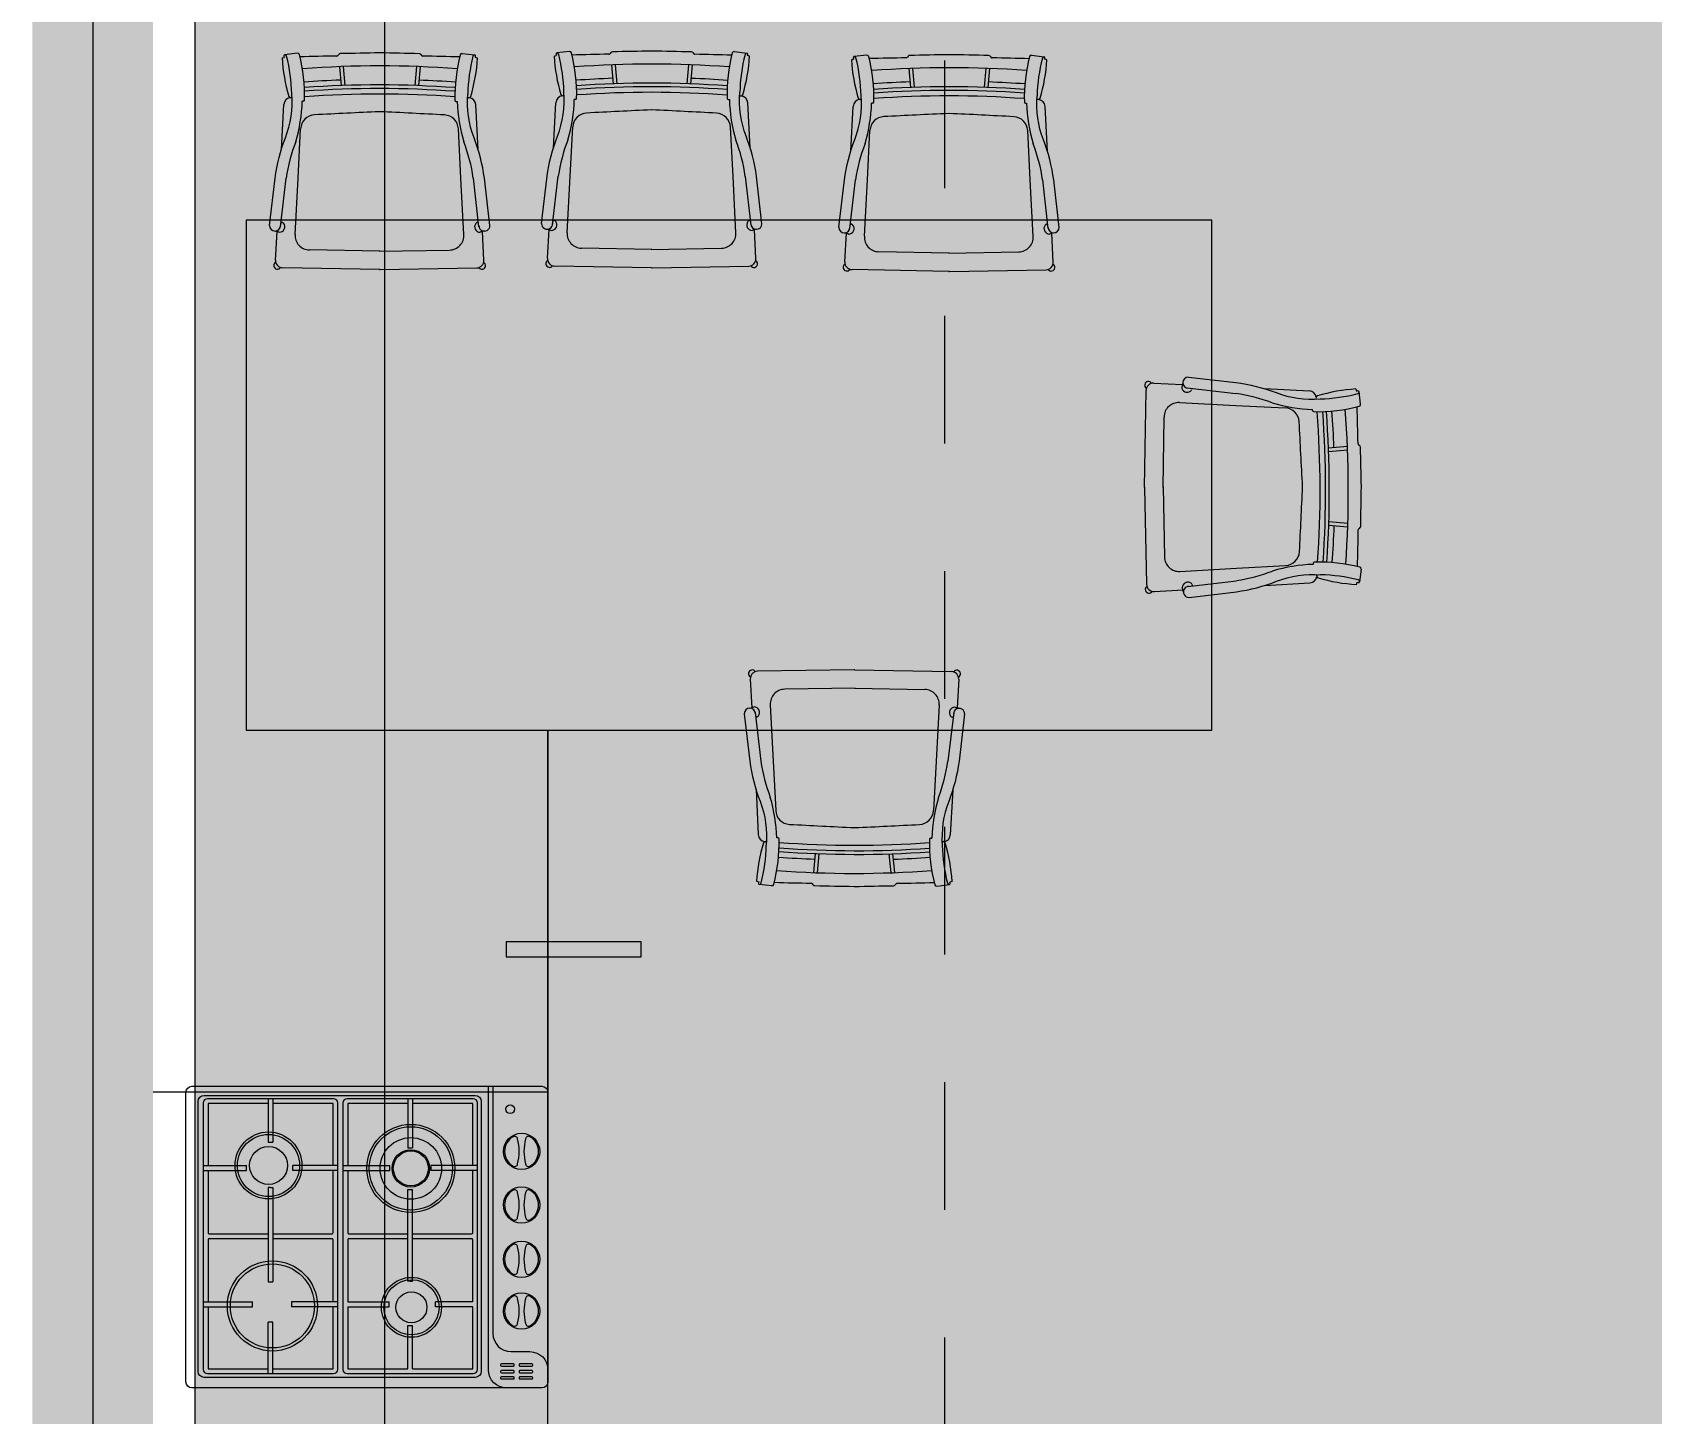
# Model space of a CAD drawing. Header units: millimetres. Extents: x 475616349 to 476941521, y 4620115302 to 4621446928.
# Drawn here: x 476518338 to 476521022, y 4620518116 to 4620520405 of the extents above; entities that cross this region are included whole.
import ezdxf

# ---------------------------------------------------------------- set-up
doc = ezdxf.new("R2010")
doc.units = ezdxf.units.MM
doc.header["$MEASUREMENT"] = 0
doc.linetypes.add('Dashed', pattern=[423.333333, 211.666667, -211.666667])
for name, color, linetype, lineweight in [('2D Drafting - General_Pen_No__250_Pen_No__7_Pen_No__7', 7, 'Continuous', 0), ('G-Anno-Nplt_Pen_No__151', 151, 'Continuous', 0), ('G-Anno-Nplt_Pen_No__4', 7, 'Continuous', 0), ('New_0_Pen_No__7', 7, 'Continuous', 0), ('New_2D Drafting - General_Pen_No__2_Pen_No__250', 7, 'Continuous', 0), ('New_shenobebi_Pen_No__1', 1, 'Continuous', 0), ('New_zoma_Pen_No__4', 7, 'Continuous', 0), ('New_zoma_Pen_No__7', 7, 'Continuous', 0), ('zoma_Pen_No__5_Pen_No__5', 5, 'Continuous', 0)]:
    doc.layers.add(name, color=color, linetype=linetype, lineweight=lineweight)
doc.layers.add('New_zoma', color=7, linetype='Continuous')
doc.styles.add('GENERATED_STYLE_1', font='arial.ttf')
doc.dimstyles.new('GENERATED_STYLE__19', dxfattribs={"dimtxt": 100, "dimasz": 64.421331, "dimexe": 0.18, "dimexo": 3, "dimgap": 0.09, "dimtad": 1, "dimlfac": 0.001, "dimzin": 0, "dimdsep": 46, "dimtxsty": 'GENERATED_STYLE_1', "dimblk": 'ARROWHEAD_2', "dimblk1": 'ARROWHEAD_2', "dimblk2": 'ARROWHEAD_2', "dimcen": 0.09, "dimclrd": 7, "dimclre": 7, "dimclrt": 7, "dimadec": 0, "dimazin": 0, "dimtfac": 1, "dimtdec": 4, "dimtmove": 0, "dimatfit": 3, "dimfxl": 1, "dimtolj": 1, "dimtzin": 0, "dimarcsym": 0})
doc.dimstyles.new('GENERATED_STYLE__47', dxfattribs={"dimtxt": 0.18, "dimasz": 364.8, "dimexe": 0.18, "dimexo": 0.0625, "dimgap": 0.09, "dimtad": 0, "dimtih": 1, "dimtoh": 1, "dimdec": 4, "dimzin": 0, "dimdsep": 46, "dimcen": 0.09, "dimadec": 0, "dimazin": 0, "dimtfac": 1, "dimtdec": 4, "dimtmove": 0, "dimatfit": 3, "dimldrblk": 'ARROWHEAD_11', "dimfxl": 1, "dimtolj": 1, "dimtzin": 0, "dimarcsym": 0})

# ---------------------------------------------------------------- blocks, each defined once
blk = doc.blocks.new('*D1949', base_point=(476577134.1, 4620325125.7))
at = {"layer": 'New_zoma_Pen_No__4', "color": 7, "linetype": 'Continuous', "lineweight": 0, "transparency": 16777216}
for p, q in [((476518964.8, 4620526831.3), (476518880.1, 4620526880.2)), ((476518922.5, 4620526855.7), (476518922.5, 4620526897.2)), ((476518986, 4620526855.7), (476518858.9, 4620526855.7)), ((476518922.5, 4620517755.8), (476518922.5, 4620526855.7)), ((476518880.1, 4620517780.3), (476518964.8, 4620517731.4)), ((476518986, 4620517755.8), (476518858.9, 4620517755.8)), ((476518922.5, 4620517714.4), (476518922.5, 4620517755.8))]:
    blk.add_line(p, q, dxfattribs=at)
at = {"layer": 'New_zoma_Pen_No__7', "color": 7, "lineweight": 0, "transparency": 16777216, "insert": (476518902.5, 4620522172.8), "char_height": 100, "attachment_point": 7, "rotation": 90, "style": 'GENERATED_STYLE_1'}
blk.add_mtext('\\A1;{\\pql;\\fArial|b0|i0|c0|p34;9.10}', dxfattribs=at)
blk = doc.blocks.new('ARROWHEAD_2')
at = {"color": 0, "linetype": 'Continuous', "lineweight": 0}
for p, q in [((-0.378, -0.655), (0.378, 0.655)), ((0, 0), (-1, 0))]:
    blk.add_line(p, q, dxfattribs=at)
blk = doc.blocks.new('ARROWHEAD_11')
at = {"color": 0, "linetype": 'Continuous', "lineweight": 0}
blk.add_line((0, 0), (-1, 0), dxfattribs=at)
at = {"color": 0, "linetype": 'Continuous', "lineweight": 0, "const_width": 0.25, "flags": 128}
blk.add_lwpolyline([(-0.125, 0, 1), (0.125, 0, 1)], format="xyb", close=True, dxfattribs=at)

msp = doc.modelspace()

# ---------------------------------------------------------------- hatches: boundary and pattern name
at = {"layer": '2D Drafting - General_Pen_No__250_Pen_No__7_Pen_No__7', "linetype": 'Continuous', "lineweight": 0}
msp.add_hatch(color=7, dxfattribs=at).paths.add_polyline_path([(476518338.366, 4620523105.72), (476518338.366, 4620517305.72), (476518538.366, 4620517305.72), (476518538.366, 4620523105.72)])
at = {"layer": 'G-Anno-Nplt_Pen_No__151', "linetype": 'Continuous', "lineweight": 0, "true_color": 0x1f2f3f}
msp.add_hatch(color=169, dxfattribs=at).paths.add_polyline_path([(476525268.366, 4620533435.72), (476525268.366, 4620527075.72), (476525068.366, 4620527075.72), (476525068.366, 4620526775.72), (476524768.366, 4620526775.72), (476524768.366, 4620525914.702), (476525168.366, 4620525914.702), (476525168.366, 4620523575.72), (476525068.366, 4620523575.72), (476525068.366, 4620523035.72), (476525168.366, 4620523035.72), (476525168.366, 4620519575.72), (476521768.366, 4620519575.72), (476521768.366, 4620517175.72), (476519008.366, 4620517175.72), (476519008.366, 4620517825.85), (476518608.366, 4620517825.85), (476518608.366, 4620523035.72), (476518708.366, 4620523035.72), (476518708.366, 4620523575.72), (476518608.366, 4620523575.72), (476518608.366, 4620524863.012), (476518538.366, 4620524863.012), (476518538.366, 4620526605.72), (476518638.366, 4620526605.72), (476518638.366, 4620526855.72), (476518938.366, 4620526855.72), (476518938.366, 4620527876.738), (476518538.366, 4620527876.738), (476518538.366, 4620528478.99), (476518608.366, 4620528478.99), (476518608.366, 4620532535.723), (476522108.366, 4620532535.723), (476522108.366, 4620533635.72), (476525068.366, 4620533635.72), (476525068.366, 4620533435.72)])

# ---------------------------------------------------------------- linework, layer by layer
at = {"layer": 'G-Anno-Nplt_Pen_No__4', "color": 7, "linetype": 'Continuous', "lineweight": 0, "flags": 128}
msp.add_lwpolyline([(476525168.366, 4620523035.72), (476525168.366, 4620519575.72), (476521768.366, 4620519575.72), (476521768.366, 4620517175.72), (476519008.366, 4620517175.72), (476519008.366, 4620517825.85), (476518608.366, 4620517825.85), (476518608.366, 4620523035.72)], dxfattribs=at)
at = {"layer": 'New_0_Pen_No__7', "color": 7, "linetype": 'Continuous', "lineweight": 0}
for p, q in [((476518752.129, 4620520363.172), (476518755.807, 4620520364.103)), ((476518755.733, 4620520364.394), (476518755.807, 4620520364.103)), ((476518777.572, 4620520370.833), (476518756.411, 4620520368.345)), ((476518846.301, 4620520369.091), (476518845.036, 4620520367.467)), ((476518981.997, 4620520369.015), (476518983.261, 4620520367.389)), ((476519050.728, 4620520370.68), (476519071.886, 4620520368.169)), ((476519072.56, 4620520364.217), (476519072.486, 4620520363.926)), ((476519076.162, 4620520362.991), (476519072.486, 4620520363.926)), ((476519203.007, 4620520366.156), (476519206.684, 4620520367.087)), ((476519206.61, 4620520367.378), (476519206.684, 4620520367.087)), ((476519228.45, 4620520373.817), (476519207.289, 4620520371.33)), ((476519297.179, 4620520372.075), (476519295.913, 4620520370.451)), ((476519432.874, 4620520371.999), (476519434.138, 4620520370.373)), ((476519501.605, 4620520373.664), (476519522.763, 4620520371.153)), ((476519523.437, 4620520367.201), (476519523.363, 4620520366.91)), ((476519527.04, 4620520365.975), (476519523.363, 4620520366.91)), ((476519695.687, 4620520360.188), (476519699.364, 4620520361.119)), ((476519699.291, 4620520361.41), (476519699.364, 4620520361.119)), ((476519721.13, 4620520367.849), (476519699.969, 4620520365.361)), ((476519789.859, 4620520366.106), (476519788.593, 4620520364.482)), ((476519925.555, 4620520366.03), (476519926.818, 4620520364.405)), ((476519994.286, 4620520367.696), (476520015.444, 4620520365.184)), ((476520016.118, 4620520361.232), (476520016.044, 4620520360.941)), ((476520019.72, 4620520360.006), (476520016.044, 4620520360.941)), ((476518847.179, 4620520348.556), (476518850.016, 4620520317.267)), ((476518853.264, 4620520348.857), (476518856.109, 4620520317.476)), ((476518975.011, 4620520348.788), (476518972.132, 4620520317.411)), ((476518981.096, 4620520348.481), (476518978.225, 4620520317.195)), ((476519298.057, 4620520351.54), (476519300.893, 4620520320.251)), ((476519304.142, 4620520351.841), (476519306.986, 4620520320.46)), ((476519425.889, 4620520351.773), (476519423.009, 4620520320.395)), ((476519431.973, 4620520351.465), (476519429.102, 4620520320.179)), ((476519790.737, 4620520345.572), (476519793.573, 4620520314.283)), ((476519796.822, 4620520345.872), (476519799.666, 4620520314.491)), ((476519918.569, 4620520345.804), (476519915.689, 4620520314.426)), ((476519924.654, 4620520345.497), (476519921.782, 4620520314.211)), ((476518751.047, 4620520211.371), (476518755.012, 4620520285.908)), ((476518787.651, 4620520291.247), (476518785.618, 4620520291.235)), ((476519040.56, 4620520291.106), (476519042.593, 4620520291.091)), ((476519077.074, 4620520211.188), (476519073.193, 4620520285.729)), ((476519201.925, 4620520214.355), (476519205.889, 4620520288.892)), ((476519238.529, 4620520294.232), (476519236.495, 4620520294.22)), ((476519491.437, 4620520294.09), (476519493.47, 4620520294.076)), ((476519527.952, 4620520214.173), (476519524.07, 4620520288.714)), ((476519694.605, 4620520208.387), (476519698.57, 4620520282.923)), ((476519731.209, 4620520288.263), (476519729.176, 4620520288.251)), ((476519984.117, 4620520288.121), (476519986.151, 4620520288.107)), ((476520020.632, 4620520208.204), (476520016.751, 4620520282.745)), ((476518778.579, 4620520164.02), (476518782.928, 4620520245.774)), ((476519048.634, 4620520163.869), (476519044.377, 4620520245.627)), ((476519229.456, 4620520167.005), (476519233.805, 4620520248.758)), ((476519499.512, 4620520166.853), (476519495.255, 4620520248.611)), ((476519722.137, 4620520161.036), (476519726.485, 4620520242.789)), ((476519992.192, 4620520160.885), (476519987.935, 4620520242.643)), ((476518749.515, 4620520083.398), (476518758.92, 4620520164.031)), ((476518773.607, 4620520070.555), (476518778.579, 4620520164.02)), ((476519053.501, 4620520070.398), (476519048.634, 4620520163.869)), ((476519078.463, 4620520083.214), (476519069.149, 4620520163.858)), ((476519200.393, 4620520086.382), (476519209.797, 4620520167.016)), ((476519224.485, 4620520073.539), (476519229.456, 4620520167.005)), ((476519504.379, 4620520073.382), (476519499.512, 4620520166.853)), ((476519529.34, 4620520086.198), (476519520.026, 4620520166.842)), ((476519693.073, 4620520080.414), (476519702.478, 4620520161.047)), ((476519717.165, 4620520067.571), (476519722.137, 4620520161.036)), ((476519997.059, 4620520067.414), (476519992.192, 4620520160.885)), ((476520022.021, 4620520080.23), (476520012.706, 4620520160.873)), ((476518754.762, 4620520089.191), (476518753.661, 4620520090.11)), ((476519073.223, 4620520089.013), (476519074.324, 4620520089.93)), ((476519205.639, 4620520092.175), (476519204.539, 4620520093.094)), ((476519524.1, 4620520091.997), (476519525.202, 4620520092.914)), ((476518741.298, 4620520028.097), (476518743.831, 4620520075.712)), ((476519086.618, 4620520027.904), (476519084.138, 4620520075.521)), ((476519192.176, 4620520031.081), (476519194.708, 4620520078.696)), ((476519537.495, 4620520030.888), (476519535.016, 4620520078.505)), ((476519684.856, 4620520025.113), (476519687.389, 4620520072.728)), ((476519698.319, 4620520086.207), (476519697.219, 4620520087.126)), ((476520016.781, 4620520086.028), (476520017.882, 4620520086.946)), ((476520030.176, 4620520024.919), (476520027.696, 4620520072.537)), ((476518914.073, 4620520042.804), (476518797.48, 4620520044.917)), ((476518913.004, 4620520042.805), (476519029.6, 4620520044.787)), ((476519364.951, 4620520045.789), (476519248.358, 4620520047.901)), ((476519363.882, 4620520045.789), (476519480.477, 4620520047.771)), ((476519857.631, 4620520039.82), (476519741.038, 4620520041.933)), ((476519856.562, 4620520039.821), (476519973.157, 4620520041.803)), ((476518913.415, 4620520012.376), (476518753.235, 4620520015.278)), ((476518914.484, 4620520012.375), (476519074.667, 4620520015.098)), ((476519364.292, 4620520015.36), (476519204.112, 4620520018.263)), ((476519365.361, 4620520015.359), (476519525.544, 4620520018.082)), ((476519856.973, 4620520009.391), (476519696.792, 4620520012.294)), ((476519858.041, 4620520009.391), (476520018.225, 4620520012.114)), ((476520196.797, 4620519824.162), (476520244.421, 4620519821.797)), ((476520181.68, 4620519651.991), (476520184.02, 4620519812.181)), ((476520252.127, 4620519816.139), (476520332.792, 4620519807.018)), ((476520257.938, 4620519810.913), (476520258.853, 4620519812.017)), ((476520380.104, 4620519815.057), (476520454.654, 4620519811.353)), ((476520531.908, 4620519814.507), (476520532.852, 4620519810.833)), ((476520533.143, 4620519810.908), (476520532.852, 4620519810.833)), ((476520539.658, 4620519789.091), (476520537.096, 4620519810.243)), ((476520212.111, 4620519651.44), (476520213.814, 4620519768.039)), ((476520239.368, 4620519792.002), (476520332.85, 4620519787.359)), ((476520332.85, 4620519787.359), (476520414.618, 4620519783.297)), ((476520460.109, 4620519778.733), (476520460.089, 4620519780.766)), ((476520517.626, 4620519719.406), (476520486.347, 4620519716.46)), ((476520517.948, 4620519713.323), (476520486.577, 4620519710.368)), ((476520538.157, 4620519720.357), (476520536.529, 4620519721.617)), ((476520181.683, 4620519650.923), (476520184.968, 4620519490.75)), ((476520212.108, 4620519652.509), (476520214.499, 4620519535.921)), ((476520518.021, 4620519585.491), (476520486.725, 4620519588.252)), ((476520518.307, 4620519591.576), (476520486.919, 4620519594.346)), ((476520538.557, 4620519584.661), (476520536.936, 4620519583.392)), ((476520460.855, 4620519525.826), (476520460.847, 4620519523.792)), ((476520240.194, 4620519512.109), (476520333.647, 4620519517.304)), ((476520333.647, 4620519517.304), (476520415.39, 4620519521.849)), ((476520540.464, 4620519515.937), (476520538.027, 4620519494.77)), ((476520197.816, 4620519478.844), (476520245.424, 4620519481.49)), ((476520253.097, 4620519487.193), (476520333.708, 4620519496.79)), ((476520258.878, 4620519492.453), (476520259.799, 4620519491.355)), ((476520381.066, 4620519489.031), (476520455.593, 4620519493.174)), ((476520532.864, 4620519490.476), (476520533.786, 4620519494.155)), ((476520534.077, 4620519494.082), (476520533.786, 4620519494.155)), ((476519700.299, 4620519349.229), (476519540.114, 4620519346.593)), ((476519701.368, 4620519349.228), (476519861.546, 4620519346.239)), ((476519528.156, 4620519333.794), (476519530.61, 4620519286.175)), ((476519701.762, 4620519318.799), (476519585.165, 4620519316.88)), ((476519700.693, 4620519318.8), (476519817.285, 4620519316.624)), ((476519873.476, 4620519333.414), (476519870.917, 4620519285.8)), ((476519561.25, 4620519291.282), (476519566.066, 4620519197.808)), ((476519841.144, 4620519290.973), (476519836.121, 4620519197.51)), ((476519536.281, 4620519278.48), (476519545.552, 4620519197.831)), ((476519541.518, 4620519272.678), (476519540.416, 4620519271.761)), ((476519865.229, 4620519278.117), (476519855.78, 4620519197.489)), ((476519859.979, 4620519272.327), (476519861.079, 4620519271.408)), ((476519566.066, 4620519197.808), (476519570.279, 4620519116.048)), ((476519836.121, 4620519197.51), (476519831.728, 4620519115.76)), ((476519537.601, 4620519150.504), (476519541.441, 4620519075.961)), ((476519863.628, 4620519150.145), (476519859.622, 4620519075.61)), ((476519574.072, 4620519070.567), (476519572.039, 4620519070.582)), ((476519826.98, 4620519070.288), (476519829.013, 4620519070.299)), ((476519633.505, 4620519013.159), (476519636.393, 4620519044.444)), ((476519639.589, 4620519012.849), (476519642.486, 4620519044.225)), ((476519761.336, 4620519012.715), (476519758.508, 4620519044.097)), ((476519767.421, 4620519013.012), (476519764.602, 4620519044.303)), ((476519538.43, 4620518998.702), (476519542.106, 4620518997.765)), ((476519542.032, 4620518997.474), (476519542.106, 4620518997.765)), ((476519563.861, 4620518990.998), (476519542.704, 4620518993.521)), ((476519632.592, 4620518992.626), (476519631.329, 4620518994.253)), ((476519768.288, 4620518992.477), (476519769.555, 4620518994.1)), ((476519837.016, 4620518990.697), (476519858.178, 4620518993.173)), ((476519862.463, 4620518998.345), (476519858.785, 4620518997.416)), ((476519858.859, 4620518997.124), (476519858.785, 4620518997.416)), ((476519094.053, 4620518658.856), (476519101.63, 4620518658.856)), ((476518729.128, 4620518630.216), (476518629.631, 4620518630.216)), ((476518629.631, 4620518630.216), (476518629.631, 4620518527.327)), ((476518729.128, 4620518638.216), (476518729.128, 4620518566.383)), ((476518737.128, 4620518638.216), (476518737.128, 4620518566.383)), ((476518836.626, 4620518630.216), (476518737.128, 4620518630.216)), ((476518836.626, 4620518527.327), (476518836.626, 4620518630.216)), ((476518861.081, 4620518630.216), (476518861.081, 4620518527.327)), ((476518960.579, 4620518630.216), (476518861.081, 4620518630.216)), ((476518960.579, 4620518638.216), (476518960.579, 4620518556.681)), ((476518968.579, 4620518638.216), (476518968.579, 4620518556.681)), ((476519068.076, 4620518630.216), (476518968.579, 4620518630.216)), ((476519068.076, 4620518527.327), (476519068.076, 4620518630.216)), ((476518729.128, 4620518566.383), (476518737.128, 4620518566.383)), ((476518960.579, 4620518556.681), (476518968.579, 4620518556.681)), ((476518621.631, 4620518527.327), (476518693.461, 4620518527.327)), ((476518621.631, 4620518519.327), (476518693.461, 4620518519.327)), ((476518629.631, 4620518519.327), (476518629.631, 4620518416.438)), ((476518693.461, 4620518519.327), (476518693.461, 4620518527.327)), ((476518770.088, 4620518519.327), (476518770.088, 4620518527.327)), ((476518844.626, 4620518527.327), (476518770.088, 4620518527.327)), ((476518844.626, 4620518519.327), (476518770.088, 4620518519.327)), ((476518836.626, 4620518416.438), (476518836.626, 4620518519.327)), ((476518853.081, 4620518527.327), (476518930.5, 4620518527.327)), ((476518853.081, 4620518519.327), (476518930.5, 4620518519.327)), ((476518861.081, 4620518519.327), (476518861.081, 4620518416.438)), ((476518930.5, 4620518519.327), (476518930.5, 4620518527.327)), ((476518998.883, 4620518527.327), (476518998.883, 4620518519.327)), ((476519076.076, 4620518527.327), (476518998.883, 4620518527.327)), ((476519076.076, 4620518519.327), (476518998.883, 4620518519.327)), ((476519068.076, 4620518416.438), (476519068.076, 4620518519.327)), ((476518733.128, 4620518490.914), (476518729.128, 4620518490.914)), ((476518729.128, 4620518490.914), (476518729.128, 4620518334.577)), ((476518733.128, 4620518490.914), (476518737.128, 4620518490.914)), ((476518737.128, 4620518490.914), (476518737.128, 4620518334.577)), ((476518960.579, 4620518487.679), (476518968.579, 4620518487.679)), ((476518960.579, 4620518335.656), (476518960.579, 4620518487.679)), ((476518968.579, 4620518335.656), (476518968.579, 4620518487.679)), ((476518629.631, 4620518404.438), (476518629.631, 4620518301.549)), ((476518631.631, 4620518414.438), (476518729.128, 4620518414.438)), ((476518631.631, 4620518406.438), (476518729.128, 4620518406.438)), ((476518737.128, 4620518414.438), (476518834.626, 4620518414.438)), ((476518737.128, 4620518406.438), (476518834.626, 4620518406.438)), ((476518836.626, 4620518301.549), (476518836.626, 4620518404.438)), ((476518861.081, 4620518404.438), (476518861.081, 4620518301.549)), ((476518863.081, 4620518414.438), (476518960.579, 4620518414.438)), ((476518863.081, 4620518406.438), (476518960.579, 4620518406.438)), ((476518968.579, 4620518414.438), (476519066.076, 4620518414.438)), ((476518968.579, 4620518406.438), (476519066.076, 4620518406.438)), ((476519068.076, 4620518301.549), (476519068.076, 4620518404.438)), ((476518729.128, 4620518334.577), (476518737.128, 4620518334.577)), ((476518964.579, 4620518335.656), (476518960.579, 4620518335.656)), ((476518964.579, 4620518335.656), (476518968.579, 4620518335.656)), ((476518621.631, 4620518301.549), (476518703.175, 4620518301.549)), ((476518621.631, 4620518293.549), (476518703.175, 4620518293.549)), ((476518629.631, 4620518293.549), (476518629.631, 4620518190.661)), ((476518703.175, 4620518293.549), (476518703.175, 4620518301.549)), ((476518767.927, 4620518301.549), (476518767.927, 4620518293.549)), ((476518844.626, 4620518301.549), (476518767.927, 4620518301.549)), ((476518844.626, 4620518293.549), (476518767.927, 4620518293.549)), ((476518836.626, 4620518190.661), (476518836.626, 4620518293.549)), ((476518861.081, 4620518301.549), (476518929.815, 4620518301.549)), ((476518861.081, 4620518293.549), (476518861.081, 4620518190.661)), ((476518861.081, 4620518293.549), (476518929.815, 4620518293.549)), ((476518929.815, 4620518293.549), (476518929.815, 4620518301.549)), ((476519006.436, 4620518293.549), (476519006.436, 4620518301.549)), ((476519068.076, 4620518301.549), (476519006.436, 4620518301.549)), ((476519068.076, 4620518293.549), (476519006.436, 4620518293.549)), ((476519068.076, 4620518190.661), (476519068.076, 4620518293.549)), ((476518737.128, 4620518267.73), (476518729.128, 4620518267.73)), ((476518729.128, 4620518182.661), (476518729.128, 4620518267.73)), ((476518737.128, 4620518182.661), (476518737.128, 4620518267.73)), ((476518960.579, 4620518262.339), (476518968.579, 4620518262.339)), ((476518960.579, 4620518190.661), (476518960.579, 4620518262.339)), ((476518968.579, 4620518190.661), (476518968.579, 4620518262.339)), ((476518629.631, 4620518190.661), (476518729.128, 4620518190.661)), ((476518737.128, 4620518190.661), (476518836.626, 4620518190.661)), ((476518861.081, 4620518190.661), (476518960.579, 4620518190.661)), ((476518968.579, 4620518190.661), (476519068.076, 4620518190.661))]:
    msp.add_line(p, q, dxfattribs=at)
for points in [[(476518740.591, 4620520164.042, -0.05838097), (476518757.763, 4620520230.722, 0.11288216), (476518768.307, 4620520303.511)], [(476519087.477, 4620520163.847, 0.05838097), (476519070.38, 4620520230.547, -0.11288216), (476519059.917, 4620520303.348)], [(476519191.469, 4620520167.026, -0.05838097), (476519208.64, 4620520233.706, 0.11288216), (476519219.185, 4620520306.495)], [(476519538.354, 4620520166.832, 0.05838097), (476519521.258, 4620520233.531, -0.11288216), (476519510.795, 4620520306.332)], [(476519684.149, 4620520161.057, -0.05838097), (476519701.321, 4620520227.738, 0.11288216), (476519711.865, 4620520300.527)], [(476520031.035, 4620520160.863, 0.05838097), (476520013.938, 4620520227.562, -0.11288216), (476520003.475, 4620520300.363)], [(476518739.979, 4620520076.335), (476518742.3, 4620520076.002, -0.08130171), (476518747.642, 4620520074.322)], [(476519087.991, 4620520076.141), (476519085.669, 4620520075.81, 0.08130171), (476519080.326, 4620520074.135)], [(476519190.856, 4620520079.32), (476519193.178, 4620520078.987, -0.08130171), (476519198.52, 4620520077.306)], [(476519538.869, 4620520079.125), (476519536.547, 4620520078.794, 0.08130171), (476519531.203, 4620520077.12)], [(476519683.536, 4620520073.351), (476519685.858, 4620520073.018, -0.08130171), (476519691.2, 4620520071.337)], [(476520031.549, 4620520073.156), (476520029.227, 4620520072.826, 0.08130171), (476520023.883, 4620520071.151)], [(476520245.031, 4620519825.651), (476520244.706, 4620519823.328, -0.08130171), (476520243.044, 4620519817.98)], [(476520332.738, 4620519825.346, -0.05838097), (476520399.478, 4620519808.409, 0.11288216), (476520472.304, 4620519798.12)], [(476520333.762, 4620519478.462, 0.05838097), (476520400.401, 4620519495.793, -0.11288216), (476520473.164, 4620519506.511)], [(476520246.057, 4620519477.64), (476520245.718, 4620519479.961, 0.08130171), (476520244.025, 4620519485.298)], [(476519526.757, 4620519285.558), (476519529.079, 4620519285.887, 0.08130171), (476519534.423, 4620519287.559)], [(476519874.769, 4620519285.174), (476519872.448, 4620519285.509, -0.08130171), (476519867.107, 4620519287.192)], [(476519527.224, 4620519197.851, 0.05838097), (476519544.284, 4620519131.142, -0.11288216), (476519554.708, 4620519058.336)], [(476519874.109, 4620519197.469, -0.05838097), (476519856.901, 4620519130.798, 0.11288216), (476519846.317, 4620519058.014)], [(476519101.63, 4620518658.856), (476519101.63, 4620518249.087, 0.41421356), (476519131.63, 4620518219.087), (476519162.836, 4620518219.087, -0.41421356), (476519192.836, 4620518189.087), (476519192.836, 4620518168.856, -0.41421356), (476519182.836, 4620518158.856), (476519124.053, 4620518158.856, -0.41421356), (476519094.053, 4620518188.856), (476519094.053, 4620518658.856)]]:
    msp.add_lwpolyline(points, format="xyb", dxfattribs=at)
for points in [[(476518731.377, 4620520085.514), (476518740.536, 4620520164.042)], [(476519096.604, 4620520085.309), (476519087.532, 4620520163.847)], [(476519182.254, 4620520088.498), (476519191.413, 4620520167.026)], [(476519547.481, 4620520088.293), (476519538.41, 4620520166.832)], [(476519674.934, 4620520082.529), (476519684.094, 4620520161.057)], [(476520040.161, 4620520082.325), (476520031.09, 4620520160.863)], [(476520254.179, 4620519834.285), (476520332.738, 4620519825.402)], [(476520255.256, 4620519469.06), (476520333.762, 4620519478.406)], [(476519518.139, 4620519276.394), (476519527.168, 4620519197.851)], [(476519883.366, 4620519275.992), (476519874.164, 4620519197.469)], [(476519192.836, 4620519248.856), (476519192.836, 4620518648.856), (476518538.669, 4620518648.856)], [(476519192.836, 4620517175.72), (476519192.836, 4620519248.856)], [(476519192.836, 4620518648.856), (476518692.836, 4620518648.856)]]:
    msp.add_lwpolyline(points, dxfattribs=at)
for points in [[(476518692.836, 4620519248.856), (476520293.073, 4620519248.856), (476520293.073, 4620520094.316), (476518692.836, 4620520094.316)], [(476519123.818, 4620518873.357), (476519347.315, 4620518873.357), (476519347.315, 4620518898.173), (476519123.818, 4620518898.173)]]:
    msp.add_lwpolyline(points, close=True, dxfattribs=at)
for points in [[(476518592.836, 4620518168.856), (476518592.836, 4620518648.856, -0.41421356), (476518602.836, 4620518658.856), (476519182.836, 4620518658.856, -0.41421356), (476519192.836, 4620518648.856), (476519192.836, 4620518168.856, -0.41421356), (476519182.836, 4620518158.856), (476518602.836, 4620518158.856, -0.41421356)], [(476518613.138, 4620518186.433), (476518613.138, 4620518633.565, -0.41421356), (476518623.138, 4620518643.565), (476519072.114, 4620518643.565, -0.41421356), (476519082.114, 4620518633.565), (476519082.114, 4620518186.433, -0.41421356), (476519072.114, 4620518176.433), (476518623.138, 4620518176.433, -0.41421356)], [(476518628.631, 4620518182.661), (476518837.626, 4620518182.661, 0.41421356), (476518844.626, 4620518189.661), (476518844.626, 4620518631.216, 0.41421356), (476518837.626, 4620518638.216), (476518628.631, 4620518638.216, 0.41421356), (476518621.631, 4620518631.216), (476518621.631, 4620518189.661, 0.41421356)], [(476518860.081, 4620518182.661), (476519069.076, 4620518182.661, 0.41421356), (476519076.076, 4620518189.661), (476519076.076, 4620518631.216, 0.41421356), (476519069.076, 4620518638.216), (476518860.081, 4620518638.216, 0.41421356), (476518853.081, 4620518631.216), (476518853.081, 4620518189.661, 0.41421356)], [(476519115.738, 4620518195.288), (476519135.581, 4620518195.288, 0.41421356), (476519137.081, 4620518196.788), (476519137.081, 4620518197.469, 0.41421356), (476519135.581, 4620518198.969), (476519115.738, 4620518198.969, 0.41421356), (476519114.238, 4620518197.469), (476519114.238, 4620518196.788, 0.41421356)], [(476519115.738, 4620518184.204), (476519135.581, 4620518184.204, 0.41421356), (476519137.081, 4620518185.704), (476519137.081, 4620518186.385, 0.41421356), (476519135.581, 4620518187.885), (476519115.738, 4620518187.885, 0.41421356), (476519114.238, 4620518186.385), (476519114.238, 4620518185.704, 0.41421356)], [(476519146.412, 4620518195.288), (476519166.256, 4620518195.288, 0.41421356), (476519167.756, 4620518196.788), (476519167.756, 4620518197.469, 0.41421356), (476519166.256, 4620518198.969), (476519146.412, 4620518198.969, 0.41421356), (476519144.912, 4620518197.469), (476519144.912, 4620518196.788, 0.41421356)], [(476519146.412, 4620518184.204), (476519166.256, 4620518184.204, 0.41421356), (476519167.756, 4620518185.704), (476519167.756, 4620518186.385, 0.41421356), (476519166.256, 4620518187.885), (476519146.412, 4620518187.885, 0.41421356), (476519144.912, 4620518186.385), (476519144.912, 4620518185.704, 0.41421356)], [(476519115.738, 4620518173.773), (476519135.581, 4620518173.773, 0.41421356), (476519137.081, 4620518175.273), (476519137.081, 4620518175.954, 0.41421356), (476519135.581, 4620518177.454), (476519115.738, 4620518177.454, 0.41421356), (476519114.238, 4620518175.954), (476519114.238, 4620518175.273, 0.41421356)], [(476519146.412, 4620518173.773), (476519166.256, 4620518173.773, 0.41421356), (476519167.756, 4620518175.273), (476519167.756, 4620518175.954, 0.41421356), (476519166.256, 4620518177.454), (476519146.412, 4620518177.454, 0.41421356), (476519144.912, 4620518175.954), (476519144.912, 4620518175.273, 0.41421356)]]:
    msp.add_lwpolyline(points, format="xyb", close=True, dxfattribs=at)
for centre, radius in [((476519130.123, 4620518620.734), 7.238), ((476518965.557, 4620518522.743), 73.016), ((476518965.557, 4620518522.743), 69.016), ((476518729.699, 4620518527.677), 55.491), ((476518729.699, 4620518527.677), 51.491), ((476518729.699, 4620518527.677), 31.491), ((476518965.557, 4620518522.743), 51.016), ((476519149.08, 4620518550.889), 30.129), ((476518965.557, 4620518522.743), 31.016), ((476518965.557, 4620518522.743), 29.016), ((476519149.08, 4620518462.134), 30.129), ((476519149.08, 4620518372.171), 30.129), ((476518736.158, 4620518294.829), 74.695), ((476518736.158, 4620518294.829), 69.695), ((476518966.586, 4620518292.545), 49.661), ((476518966.586, 4620518292.545), 45.661), ((476518966.586, 4620518292.545), 25.661), ((476519149.08, 4620518286.435), 30.129)]:
    msp.add_circle(centre, radius, dxfattribs=at)
for centre, radius, start, end in [((476519029.496, 4620520379.424), 277.843, 183.353353, 196.751925), ((476518758.329, 4620520365.982), 3.044, 129.063801, 211.452584), ((476518756.767, 4620520365.323), 3.044, 14.316204, 96.704993), ((476518489.321, 4620520297.071), 279.06, 1.322346, 14.316201), ((476518777.928, 4620520367.81), 3.044, 14.316204, 96.704992), ((476518510.482, 4620520299.559), 279.06, 358.659535, 14.316201), ((476519327.709, 4620497150.845), 23220.515, 91.1968342, 91.3471974), ((476518842.635, 4620520369.337), 3.044, 271.196838, 322.073427), ((476518848.702, 4620520367.22), 3.044, 91.167659, 142.073422), ((476519321.83, 4620497154.569), 23220.515, 91.0059873, 91.1676615), ((476518480.457, 4620497155.041), 23220.515, 88.7681401, 88.9298143), ((476518979.594, 4620520367.147), 3.044, 37.86239, 88.768131), ((476518985.664, 4620520369.257), 3.044, 217.862387, 268.738953), ((476518474.574, 4620497151.323), 23220.515, 88.5886041, 88.7389673), ((476519317.738, 4620520299.107), 279.06, 165.619601, 181.276267), ((476519050.369, 4620520367.658), 3.044, 83.230806, 165.6196), ((476519338.896, 4620520296.595), 279.06, 165.6196, 178.613455), ((476518798.814, 4620520379.553), 277.843, 343.183876, 356.582448), ((476519071.527, 4620520365.146), 3.044, 83.230813, 165.619594), ((476519069.965, 4620520365.808), 3.044, 328.483213, 50.872003), ((476519480.374, 4620520382.408), 277.843, 183.353353, 196.751925), ((476519209.207, 4620520368.967), 3.044, 129.063794, 211.452594), ((476519207.644, 4620520368.307), 3.044, 14.316186, 96.704989), ((476518940.199, 4620520300.055), 279.06, 1.322346, 14.316201), ((476519228.805, 4620520370.795), 3.044, 14.316204, 96.704993), ((476518961.36, 4620520302.543), 279.06, 358.659535, 14.316201), ((476519778.587, 4620497153.829), 23220.515, 91.1968351, 91.3471983), ((476519293.512, 4620520372.322), 3.044, 271.196824, 322.073406), ((476519299.579, 4620520370.204), 3.044, 91.167664, 142.073416), ((476519772.708, 4620497157.554), 23220.515, 91.0059873, 91.1676615), ((476518931.334, 4620497158.025), 23220.515, 88.7681401, 88.9298143), ((476519430.472, 4620520370.131), 3.044, 37.862381, 88.768139), ((476519436.541, 4620520372.241), 3.044, 217.862402, 268.738974), ((476518925.451, 4620497154.307), 23220.515, 88.5886032, 88.7389664), ((476519768.615, 4620520302.091), 279.06, 165.619601, 181.276266), ((476519501.246, 4620520370.642), 3.044, 83.230813, 165.619594), ((476519789.773, 4620520299.58), 279.06, 165.619601, 178.613455), ((476519249.691, 4620520382.538), 277.843, 343.183876, 356.582448), ((476519522.405, 4620520368.131), 3.044, 83.230816, 165.619591), ((476519520.843, 4620520368.792), 3.044, 328.483213, 50.872003), ((476519973.054, 4620520376.44), 277.843, 183.353353, 196.751925), ((476519701.887, 4620520362.998), 3.044, 129.063797, 211.452586), ((476519700.324, 4620520362.338), 3.044, 14.316204, 96.704993), ((476519432.879, 4620520294.087), 279.06, 1.322346, 14.316201), ((476519721.485, 4620520364.826), 3.044, 14.316205, 96.704992), ((476519454.04, 4620520296.575), 279.06, 358.659535, 14.316201), ((476520271.267, 4620497147.861), 23220.515, 91.1968342, 91.3471974), ((476519786.193, 4620520366.353), 3.044, 271.196845, 322.073421), ((476519792.26, 4620520364.236), 3.044, 91.167664, 142.073416), ((476520265.388, 4620497151.585), 23220.515, 91.0059864, 91.1676606), ((476519424.014, 4620497152.057), 23220.515, 88.7681401, 88.9298143), ((476519923.152, 4620520364.162), 3.044, 37.862382, 88.768139), ((476519929.221, 4620520366.273), 3.044, 217.862379, 268.738962), ((476519418.131, 4620497148.339), 23220.515, 88.5886041, 88.7389673), ((476520261.295, 4620520296.122), 279.06, 165.619601, 181.276266), ((476519993.927, 4620520364.673), 3.044, 83.230804, 165.619603), ((476520282.453, 4620520293.611), 279.06, 165.6196, 178.613455), ((476519742.371, 4620520376.569), 277.843, 343.183876, 356.582448), ((476520015.085, 4620520362.162), 3.044, 83.230803, 165.619604), ((476520013.523, 4620520362.823), 3.044, 328.48321, 50.872006), ((476518914.814, 4620518594.856), 1755.051, 85.827214, 94.215894), ((476519365.692, 4620518597.84), 1755.051, 85.827214, 94.215895), ((476519858.372, 4620518591.872), 1755.051, 85.827214, 94.215894), ((476518913.137, 4620518563.351), 1764.182, 92.07729, 94.050514), ((476518913.137, 4620518563.351), 1755.051, 85.885287, 94.050514), ((476518913.137, 4620518563.351), 1748.964, 85.879349, 94.056452), ((476518913.137, 4620518563.351), 1739.833, 85.86214, 94.073661), ((476518913.137, 4620518563.351), 1764.182, 85.885287, 87.858511), ((476519364.015, 4620518566.335), 1764.182, 92.077291, 94.050514), ((476519364.015, 4620518566.335), 1755.051, 85.885287, 94.050514), ((476519364.015, 4620518566.335), 1748.964, 85.879349, 94.056452), ((476519364.015, 4620518566.335), 1739.833, 85.86214, 94.073661), ((476519364.015, 4620518566.335), 1764.182, 85.885287, 87.858511), ((476519856.695, 4620518560.367), 1764.182, 92.077291, 94.050514), ((476519856.695, 4620518560.367), 1755.051, 85.885287, 94.050514), ((476519856.695, 4620518560.367), 1748.964, 85.879349, 94.056452), ((476519856.695, 4620518560.367), 1764.182, 85.885287, 87.858511), ((476518767.169, 4620520285.261), 12.174, 98.104673, 176.955113), ((476518766.359, 4620520300.219), 3.044, 196.751909, 273.040427), ((476519995.651, 4620497156.46), 23173.34, 93.0350559, 93.0404369), ((476518521.719, 4620520299.376), 264.024, 343.443756, 358.233102), ((476518787.641, 4620520293.073), 1.826, 270.335377, 358.659533), ((476519040.572, 4620520292.932), 1.826, 181.276304, 269.60043), ((476519306.5, 4620520298.937), 264.024, 181.702699, 196.492045), ((476517806.644, 4620497157.686), 23173.34, 86.8953794, 86.9007603), ((476519061.862, 4620520300.054), 3.044, 266.895372, 343.18387), ((476519061.035, 4620520285.096), 12.174, 2.980686, 81.831128), ((476519218.046, 4620520288.245), 12.174, 98.104673, 176.955113), ((476519217.236, 4620520303.203), 3.044, 196.751921, 273.040417), ((476520446.529, 4620497159.444), 23173.34, 93.0350559, 93.0404369), ((476518972.597, 4620520302.36), 264.024, 343.443756, 358.233103), ((476519238.518, 4620520296.058), 1.826, 270.335371, 358.659511), ((476520446.097, 4620497159.451), 23142.905, 92.6793274, 92.9455171), ((476518257.092, 4620497160.678), 23142.905, 86.990284, 87.2564737), ((476519491.45, 4620520295.916), 1.826, 181.27626, 269.600443), ((476519757.378, 4620520301.921), 264.024, 181.702699, 196.492045), ((476518257.522, 4620497160.67), 23173.34, 86.8953793, 86.9007602), ((476519512.739, 4620520303.038), 3.044, 266.895381, 343.183861), ((476519511.913, 4620520288.081), 12.174, 2.980686, 81.831127), ((476519710.727, 4620520282.277), 12.174, 98.104674, 176.955113), ((476519709.917, 4620520297.235), 3.044, 196.751929, 273.040432), ((476520939.199, 4620497153.475), 23173.34, 93.0350314, 93.0404124), ((476519465.277, 4620520296.392), 264.024, 343.443756, 358.233102), ((476519731.198, 4620520290.089), 1.826, 270.335357, 358.659553), ((476519856.695, 4620518560.367), 1739.833, 85.86214, 94.073662), ((476519984.13, 4620520289.947), 1.826, 181.27626, 269.600444), ((476520250.058, 4620520295.952), 264.024, 181.702699, 196.492045), ((476518750.202, 4620497154.701), 23173.34, 86.8953794, 86.9007603), ((476520005.42, 4620520297.069), 3.044, 266.895376, 343.183889), ((476520004.593, 4620520282.112), 12.174, 2.980689, 81.831125), ((476518807.242, 4620520244.48), 24.348, 92.945518, 176.95511), ((476519995.22, 4620497156.467), 23142.905, 92.6793279, 92.9455176), ((476517806.215, 4620497157.694), 23142.905, 86.990284, 87.2564737), ((476519020.062, 4620520244.361), 24.348, 2.980689, 86.990283), ((476519258.119, 4620520247.465), 24.348, 92.945517, 176.955114), ((476519470.939, 4620520247.345), 24.348, 2.980688, 86.990285), ((476519750.8, 4620520241.496), 24.348, 92.945517, 176.955114), ((476520938.777, 4620497153.483), 23142.905, 92.6793274, 92.9455171), ((476518749.773, 4620497154.709), 23142.905, 86.990284, 87.2564737), ((476519963.619, 4620520241.377), 24.348, 2.980686, 86.990284), ((476519033.743, 4620520124.1), 277.599, 158.876498, 171.729557), ((476518794.281, 4620520124.234), 277.599, 8.206244, 21.059303), ((476519484.62, 4620520127.084), 277.599, 158.876498, 171.729557), ((476519245.158, 4620520127.218), 277.599, 8.206244, 21.059303), ((476519977.301, 4620520121.116), 277.599, 158.876498, 171.729557), ((476519737.839, 4620520121.25), 277.599, 8.206244, 21.059303), ((476518747.533, 4620520083.513), 9.192, 270.679527, 38.15086), ((476518751.45, 4620520091.606), 1.085, 199.8281, 284.16727), ((476518752.254, 4620520088.424), 2.196, 50.143056, 104.167278), ((476519080.445, 4620520083.326), 9.192, 141.78494, 269.256274), ((476519075.73, 4620520088.242), 2.196, 75.76854, 129.792763), ((476519076.537, 4620520091.423), 1.085, 255.768524, 340.107655), ((476519191.446, 4620520088.493), 9.192, 179.967897, 359.967903), ((476519198.411, 4620520086.497), 9.192, 270.679528, 38.150856), ((476519202.328, 4620520094.59), 1.085, 199.828093, 284.167274), ((476519203.131, 4620520091.408), 2.196, 50.143025, 104.167257), ((476519531.322, 4620520086.311), 9.192, 141.784942, 269.256274), ((476519526.608, 4620520091.227), 2.196, 75.768528, 129.792774), ((476519527.414, 4620520094.408), 1.085, 255.768537, 340.107708), ((476519538.289, 4620520088.298), 9.192, 179.967903, 359.967897), ((476519695.008, 4620520088.621), 1.085, 199.828123, 284.167246), ((476520020.095, 4620520088.439), 1.085, 255.768507, 340.107737), ((476518740.569, 4620520085.509), 9.192, 179.967904, 359.967903), ((476518797.921, 4620520069.261), 24.348, 176.955111, 268.961886), ((476519029.186, 4620520069.132), 24.348, 270.973915, 2.980688), ((476519087.412, 4620520085.314), 9.192, 179.967897, 359.967903), ((476519248.799, 4620520072.246), 24.348, 176.955114, 268.961886), ((476519480.063, 4620520072.116), 24.348, 270.973917, 2.980689), ((476519684.126, 4620520082.524), 9.192, 179.967903, 359.967897), ((476519691.091, 4620520080.529), 9.192, 270.679529, 38.150858), ((476519695.811, 4620520085.439), 2.196, 50.143057, 104.167277), ((476519741.479, 4620520066.277), 24.348, 176.955113, 268.961887), ((476519972.743, 4620520066.148), 24.348, 270.973915, 2.980688), ((476520024.003, 4620520080.342), 9.192, 141.784944, 269.256273), ((476520019.288, 4620520085.258), 2.196, 75.768509, 129.792742), ((476520030.969, 4620520082.33), 9.192, 179.967903, 359.967897), ((476518744.546, 4620520019.154), 6.087, 118.480993, 327.436006), ((476518753.455, 4620520027.45), 12.174, 176.95511, 268.961887), ((476518913.966, 4620520042.806), 30.436, 268.961881, 270.97391), ((476518913.953, 4620520018.454), 6.087, 268.962031, 270.97406), ((476519074.46, 4620520027.271), 12.174, 270.973917, 2.980686), ((476519083.36, 4620520018.964), 6.087, 212.499797, 61.454808), ((476519195.423, 4620520022.138), 6.087, 118.480984, 327.436015), ((476519204.333, 4620520030.435), 12.174, 176.955113, 268.961884), ((476519364.844, 4620520045.791), 30.436, 268.961881, 270.97391), ((476519364.83, 4620520021.438), 6.087, 268.962031, 270.97406), ((476519525.338, 4620520030.255), 12.174, 270.973914, 2.980693), ((476519534.238, 4620520021.949), 6.087, 212.499788, 61.454817), ((476519688.103, 4620520016.17), 6.087, 118.480992, 327.436007), ((476519697.013, 4620520024.466), 12.174, 176.955116, 268.961885), ((476519857.524, 4620520039.822), 30.436, 268.961881, 270.97391), ((476519857.51, 4620520015.47), 6.087, 268.961781, 270.973811), ((476520018.018, 4620520024.286), 12.174, 270.973917, 2.980686), ((476520026.918, 4620520015.98), 6.087, 212.499788, 61.454817), ((476520187.866, 4620519820.883), 6.087, 28.682094, 237.637114), ((476520196.193, 4620519812.003), 12.174, 87.156217, 179.162991), ((476520254.206, 4620519825.093), 9.192, 90.169006, 270.169005), ((476520252.235, 4620519818.122), 9.192, 180.880626, 308.351968), ((476520257.162, 4620519813.419), 2.196, 320.344149, 14.368382), ((476520260.341, 4620519814.233), 1.085, 110.029209, 194.368377), ((476520293.826, 4620519532.056), 277.599, 69.077602, 81.930662), ((476520454.05, 4620519799.194), 12.174, 8.305778, 87.156216), ((476520469.006, 4620519800.057), 3.044, 106.95303, 183.241524), ((476497329.703, 4620518489.543), 23173.34, 3.2361507, 3.2415316), ((476520549.134, 4620519537.199), 277.843, 93.554458, 106.95303), ((476520464.885, 4620520077.081), 279.06, 271.52345, 284.517305), ((476520534.74, 4620519808.317), 3.044, 39.264908, 121.653695), ((476520534.075, 4620519809.877), 3.044, 284.517305, 6.906102), ((476520238.16, 4620519767.684), 24.348, 87.156217, 179.162991), ((476520467.304, 4620520044.692), 264.024, 253.644861, 268.434207), ((476520413.41, 4620519758.978), 24.348, 3.146622, 87.156218), ((476520461.935, 4620519778.75), 1.826, 180.53647, 268.860639), ((476520467.447, 4620520055.929), 279.06, 268.860639, 284.517305), ((476518732.663, 4620519647.183), 1739.833, 356.063244, 4.274766), ((476518732.663, 4620519647.183), 1748.964, 356.080454, 4.257557), ((476518732.663, 4620519647.183), 1755.051, 356.086392, 4.251619), ((476518732.663, 4620519647.183), 1764.182, 2.278395, 4.251619), ((476518764.174, 4620519645.617), 1755.051, 356.028318, 4.416999), ((476497321.744, 4620519157.457), 23220.515, 1.397939, 1.5483023), ((476520536.637, 4620519788.725), 3.044, 284.517305, 6.906102), ((476497329.709, 4620518489.971), 23142.905, 2.8804322, 3.1466219), ((476520538.391, 4620519724.024), 3.044, 181.397945, 232.274517), ((476520536.295, 4620519717.949), 3.044, 1.368763, 52.274517), ((476497325.448, 4620519163.349), 23220.515, 1.2070917, 1.3687659), ((476520187.76, 4620519651.475), 6.087, 179.162997, 181.175022), ((476520212.112, 4620519651.547), 30.436, 179.162988, 181.175018), ((476497323.252, 4620520678.966), 23142.905, 357.1913886, 357.4575784), ((476497322.966, 4620520004.719), 23220.515, 358.9692446, 359.1309188), ((476518732.663, 4620519647.183), 1764.182, 356.086392, 358.059615), ((476497319.228, 4620520010.589), 23220.515, 358.7897082, 358.9400715), ((476520538.813, 4620519580.996), 3.044, 128.063489, 178.940064), ((476520536.681, 4620519587.058), 3.044, 308.063497, 358.969254), ((476520238.842, 4620519536.42), 24.348, 181.17502, 273.181793), ((476520414.038, 4620519546.159), 24.348, 273.181793, 357.191391), ((476520462.681, 4620519525.819), 1.826, 91.477373, 179.801533), ((476520469.828, 4620519248.677), 279.06, 75.820705, 91.477371), ((476520293.12, 4620519771.517), 277.599, 278.407348, 291.260408), ((476520469.619, 4620519259.914), 264.024, 91.903803, 106.69315), ((476520454.917, 4620519505.329), 12.174, 273.181793, 352.032229), ((476520469.877, 4620519504.555), 3.044, 177.09648, 253.384982), ((476497323.246, 4620520678.539), 23173.34, 357.0964781, 357.1018591), ((476520548.453, 4620519767.881), 277.843, 253.384981, 266.783552), ((476520467.391, 4620519227.511), 279.06, 75.820705, 88.81456), ((476520535.003, 4620519495.118), 3.044, 353.431916, 75.820707), ((476520537.441, 4620519516.285), 3.044, 353.431913, 75.82071), ((476520188.865, 4620519482.07), 6.087, 122.700896, 331.655918), ((476520197.14, 4620519490.999), 12.174, 181.175014, 273.181795), ((476520253.217, 4620519485.211), 9.192, 51.986044, 179.457383), ((476520255.229, 4620519478.252), 9.192, 90.169005, 270.169005), ((476520258.116, 4620519489.943), 2.196, 345.969637, 39.993859), ((476520261.3, 4620519489.148), 1.085, 165.969614, 250.308799), ((476520535.659, 4620519496.682), 3.044, 238.684313, 321.073095), ((476519531.418, 4620519342.732), 6.087, 32.468746, 241.423772), ((476519540.314, 4620519334.421), 12.174, 90.94287, 182.949643), ((476519700.8, 4620519318.798), 30.436, 88.930825, 90.942855), ((476519700.827, 4620519343.15), 6.087, 88.930825, 90.942855), ((476519861.319, 4620519334.067), 12.174, 356.924067, 88.930838), ((476519870.233, 4620519342.358), 6.087, 298.449945, 147.404958), ((476519585.566, 4620519292.535), 24.348, 90.94287, 182.949643), ((476519816.83, 4620519292.28), 24.348, 356.924068, 88.930841), ((476519527.331, 4620519276.384), 9.192, 359.936857, 179.936852), ((476519534.299, 4620519278.368), 9.192, 321.753898, 89.225227), ((476519867.211, 4620519278.001), 9.192, 90.648482, 218.119812), ((476519874.174, 4620519276.002), 9.192, 359.936852, 179.936857), ((476519538.203, 4620519270.269), 1.085, 75.737505, 160.076648), ((476519539.011, 4620519273.449), 2.196, 255.737471, 309.761695), ((476519862.488, 4620519273.093), 2.196, 230.112008, 284.136219), ((476519863.289, 4620519269.911), 1.085, 19.797053, 104.136245), ((476519820.441, 4620519237.305), 277.599, 188.175199, 201.028258), ((476519580.979, 4620519237.569), 277.599, 338.845452, 351.698512), ((476519308.127, 4620519062.88), 264.024, 1.671653, 16.461), ((476520092.907, 4620519062.016), 264.024, 163.41271, 178.202057), ((476519594.595, 4620519117.301), 24.348, 182.949641, 266.959239), ((476519807.415, 4620519117.066), 24.348, 272.914472, 356.924068), ((476519553.6, 4620519076.588), 12.174, 182.949641, 261.800083), ((476519296.89, 4620519062.716), 279.06, 345.588555, 1.245221), ((476519574.058, 4620519068.741), 1.826, 1.245222, 89.569406), ((476520820.951, 4620542203.307), 23142.905, 266.9592386, 267.2254284), ((476518631.947, 4620542205.719), 23142.905, 272.6482821, 272.9144718), ((476520104.144, 4620519061.827), 279.06, 178.628489, 194.285155), ((476519826.99, 4620519068.462), 1.826, 90.304311, 178.628485), ((476519847.466, 4620519076.264), 12.174, 278.073629, 356.924068), ((476519815.77, 4620518981.989), 277.843, 163.152831, 176.551403), ((476519275.733, 4620519065.239), 279.06, 345.588555, 358.58241), ((476519552.765, 4620519061.631), 3.044, 86.864332, 163.152825), ((476520820.519, 4620542203.315), 23173.34, 266.8643417, 266.8697226), ((476519702.43, 4620520798.252), 1755.051, 265.854241, 274.019469), ((476519702.43, 4620520798.252), 1748.964, 265.848304, 274.025407), ((476519702.43, 4620520798.252), 1739.833, 265.831094, 274.042616), ((476518631.521, 4620542205.728), 23173.34, 273.0039966, 273.0093776), ((476520125.307, 4620519064.303), 279.06, 181.2913, 194.285155), ((476519848.267, 4620519061.305), 3.044, 16.720874, 93.009377), ((476519585.087, 4620518982.243), 277.843, 3.322308, 16.720879), ((476519700.736, 4620520766.748), 1755.051, 265.796168, 274.184849), ((476519702.43, 4620520798.252), 1764.182, 265.854241, 267.827465), ((476519702.43, 4620520798.252), 1764.182, 272.046245, 274.019469), ((476519544.626, 4620518995.881), 3.044, 148.452169, 230.840957), ((476519543.064, 4620518996.543), 3.044, 263.199771, 345.588553), ((476519564.221, 4620518994.02), 3.044, 263.199775, 345.588549), ((476520152.596, 4620542210.04), 23220.515, 268.5575588, 268.707922), ((476519628.926, 4620518992.386), 3.044, 37.831348, 88.707931), ((476519634.996, 4620518994.493), 3.044, 217.831356, 268.7371), ((476520146.711, 4620542206.325), 23220.515, 268.7370948, 268.898769), ((476519305.338, 4620542207.252), 23220.515, 270.9749413, 271.1366155), ((476519765.888, 4620518994.349), 3.044, 271.136613, 322.042372), ((476519771.954, 4620518992.228), 3.044, 91.165789, 142.042385), ((476519299.46, 4620542210.98), 23220.515, 271.1657892, 271.3161525), ((476519836.662, 4620518993.72), 3.044, 194.285158, 276.673951), ((476519857.825, 4620518996.196), 3.044, 194.285143, 276.673945), ((476519856.262, 4620518995.538), 3.044, 309.032752, 31.421542), ((476519149.08, 4620518550.889), 28.129, 119.752858, 240.247142), ((476519137.602, 4620518570.969), 5, 8.420261, 119.752857), ((476519058.28, 4620518550.889), 86.801, 346.126822, 13.873178), ((476519239.881, 4620518550.889), 86.801, 166.126822, 193.873178), ((476519160.558, 4620518570.969), 5, 60.247145, 171.579735), ((476519149.08, 4620518550.889), 28.129, 299.752858, 60.247142), ((476519137.602, 4620518530.809), 5, 240.247135, 351.579734), ((476519160.558, 4620518530.809), 5, 188.420271, 299.75286), ((476519149.08, 4620518462.134), 28.129, 119.752858, 240.247142), ((476519137.602, 4620518482.214), 5, 8.420271, 119.75286), ((476519058.28, 4620518462.134), 86.801, 346.126822, 13.873178), ((476519239.881, 4620518462.134), 86.801, 166.126823, 193.873177), ((476519160.558, 4620518482.214), 5, 60.247135, 171.579745), ((476519149.08, 4620518462.134), 28.129, 299.752858, 60.247142), ((476519137.602, 4620518442.054), 5, 240.247146, 351.579735), ((476519160.558, 4620518442.054), 5, 188.420268, 299.752851), ((476518631.631, 4620518416.438), 2, 179.999992, 270), ((476518631.631, 4620518404.438), 2, 90, 179.999992), ((476518834.626, 4620518416.438), 2, 270, 0.000019), ((476518834.626, 4620518404.438), 2, 359.999992, 90), ((476518863.081, 4620518416.438), 2, 180, 270.000011), ((476518863.081, 4620518404.438), 2, 90, 179.999992), ((476519066.076, 4620518416.438), 2, 270, 359.999992), ((476519066.076, 4620518404.438), 2, 359.999992, 90), ((476519149.08, 4620518372.171), 28.129, 119.752858, 240.247142), ((476519137.602, 4620518392.252), 5, 8.42026, 119.752859), ((476519058.28, 4620518372.171), 86.801, 346.126823, 13.873177), ((476519239.881, 4620518372.171), 86.801, 166.126822, 193.873177), ((476519160.558, 4620518392.252), 5, 60.247145, 171.579735), ((476519149.08, 4620518372.171), 28.129, 299.752858, 60.247142), ((476519137.602, 4620518352.091), 5, 240.247145, 351.579735), ((476519160.558, 4620518352.091), 5, 188.42026, 299.752859), ((476519149.08, 4620518286.435), 28.129, 119.752858, 240.247142), ((476519137.602, 4620518306.515), 5, 8.420268, 119.752852), ((476519058.28, 4620518286.435), 86.801, 346.126822, 13.873177), ((476519239.881, 4620518286.435), 86.801, 166.126823, 193.873177), ((476519160.558, 4620518306.515), 5, 60.247145, 171.579735), ((476519149.08, 4620518286.435), 28.129, 299.752858, 60.247142), ((476519137.602, 4620518266.355), 5, 240.247146, 351.579735), ((476519160.558, 4620518266.355), 5, 188.420268, 299.752851)]:
    msp.add_arc(centre, radius, start, end, dxfattribs=at)
at = {"layer": 'New_shenobebi_Pen_No__1', "color": 1, "linetype": 'Dashed', "lineweight": 0}
msp.add_lwpolyline([(476519850.626, 4620513374.09), (476519850.626, 4620538202.956)], dxfattribs=at)
at = {"layer": 'zoma_Pen_No__5_Pen_No__5', "color": 5, "linetype": 'Continuous', "lineweight": 0}
msp.add_line((476518438.366, 4620537415.317), (476518438.366, 4620512704.511), dxfattribs=at)

# ---------------------------------------------------------------- dimensions: what is measured, and where the dimension line sits
at = {"layer": 'New_zoma', "color": 7, "linetype": 'Continuous', "lineweight": 0}
dim = msp.add_linear_dim(base=(476518922.463, 4620526855.72), p1=(476518538.366, 4620517755.85), p2=(476518938.366, 4620526855.72), angle=90, dimstyle='GENERATED_STYLE__19', dxfattribs=at)
dim.commit()
dim.dimension.update_dxf_attribs({"geometry": '*D1949', "text_midpoint": (476518852.463, 4620522302.638), "dimtype": 160, "text_rotation": 90})

# ---------------------------------------------------------------- leaders
at = {"layer": 'New_2D Drafting - General_Pen_No__2_Pen_No__250', "color": 7, "linetype": 'Continuous', "lineweight": 0, "annotation_type": 0, "has_hookline": 1, "hookline_direction": 0, "text_width": 1933.333}
msp.add_leader([(476515776.95, 4620518540.511), (476515776.95, 4620511082.376), (476516876.86, 4620511082.376)], dimstyle='GENERATED_STYLE__47', dxfattribs=at)

doc.saveas('drawing.dxf')
